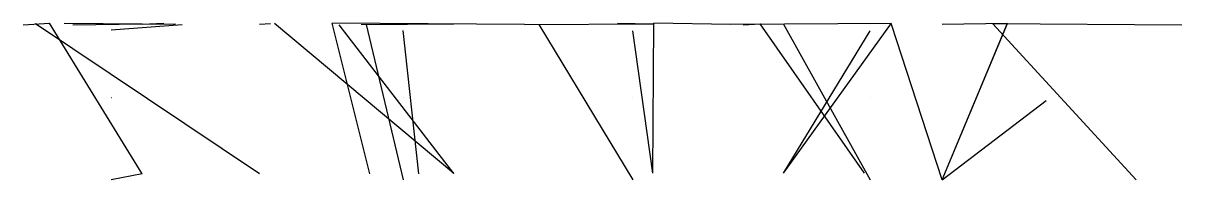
# Model space of a CAD drawing. Header units: metres. Extents: x 0 to 44.5, y 0 to 6.
import ezdxf

# ---------------------------------------------------------------- set-up
doc = ezdxf.new("R2010")
doc.units = ezdxf.units.M

msp = doc.modelspace()

# ---------------------------------------------------------------- linework, layer by layer
at = {"layer": 'MCD_Layer_0'}
for p, q in [((0, 5.94256), (1.008698, 6)), ((0, 5.94256), (1.008698, 6)), ((0.577199, 5.946063), (0.470726, 5.979861)), ((0.577199, 5.946063), (0.470726, 5.979861)), ((0.577199, 5.946063), (0.470726, 5.979861)), ((9.078279, 0.228183), (0.470726, 5.979861)), ((4.572763, 0.228183), (1.008698, 6)), ((4.572763, 0.228183), (1.008698, 6)), ((4.572763, 5.966552), (1.580293, 5.983188)), ((4.572763, 5.966552), (1.580293, 5.983188)), ((4.572763, 5.966552), (1.905318, 5.923297)), ((4.572763, 5.966552), (1.905318, 5.923297)), ((6.102621, 5.941685), (3.384741, 5.738194)), ((6.102621, 5.941685), (3.384741, 5.738194)), ((4.572763, 5.966552), (5.396533, 5.995622)), ((4.572763, 5.966552), (5.396533, 5.995622)), ((4.572763, 5.966552), (5.850447, 5.97093)), ((4.572763, 5.966552), (5.850447, 5.97093)), ((9.078279, 5.966462), (9.49471, 5.994585)), ((16.540505, 0.242802), (9.645632, 5.993362)), ((16.540505, 0.242802), (9.645632, 5.993362)), ((13.312464, 0.222365), (11.864736, 6)), ((13.312464, 0.222365), (11.864736, 6)), ((19.254296, 5.946374), (11.864736, 6)), ((19.254296, 5.946374), (11.864736, 6)), ((16.540505, 0.242802), (12.133041, 5.932574)), ((16.540505, 0.242802), (12.133041, 5.932574)), ((16.53771, 5.966637), (12.982672, 5.932749)), ((13.167132, 5.946374), (14.592501, 0)), ((13.167132, 5.946374), (14.592501, 0)), ((24.179804, 5.966531), (19.254296, 5.937246)), ((24.179804, 5.966531), (19.254296, 5.937246)), ((19.795377, 5.946136), (23.404441, 0)), ((19.795377, 5.946136), (23.404441, 0)), ((24.179804, 5.966531), (22.818735, 5.993202)), ((24.179804, 5.966531), (22.818735, 5.993202)), ((24.179804, 0.254503), (24.218851, 6)), ((24.179804, 0.254503), (24.218851, 6)), ((27.164116, 5.946833), (24.218851, 6)), ((27.164116, 5.946833), (24.218851, 6)), ((27.164116, 5.966705), (33.336341, 6)), ((27.641048, 5.937769), (28.293692, 5.979779)), ((32.296016, 0.254329), (28.293692, 5.979779)), ((29.188985, 5.966357), (32.521931, 0)), ((29.191774, 0.254329), (33.336341, 6)), ((29.191774, 0.254329), (33.336341, 6)), ((35.281913, 0), (33.336341, 5.953399)), ((35.281913, 0), (37.792517, 6)), ((35.281913, 0), (37.792517, 6)), ((35.281913, 5.964868), (37.792517, 6)), ((35.281913, 0), (37.792517, 5.98835)), ((42.726348, 0), (37.23331, 5.979066)), ((44.485518, 5.931191), (37.23331, 5.979066)), ((15.190597, 0.227605), (14.592501, 5.723485)), ((15.190597, 0.227605), (14.592501, 5.723485)), ((24.179804, 0.254503), (23.404441, 5.712028)), ((24.179804, 0.254503), (23.404441, 5.712028)), ((29.191774, 0.254329), (32.521931, 5.712028)), ((29.191774, 0.254329), (32.521931, 5.712028)), ((3.384741, 3.153406), (3.384916, 3.153406)), ((3.384741, 3.153406), (3.384916, 3.153406)), ((3.384741, 3.153406), (3.384916, 3.153406)), ((3.384741, 3.153406), (3.384916, 3.153406)), ((3.384741, 3.153406), (3.384916, 3.153406)), ((3.384741, 3.153406), (3.384916, 3.153406)), ((3.384741, 3.153406), (3.384916, 3.153406)), ((3.384741, 3.153406), (3.384916, 3.153406)), ((3.384741, 3.153406), (3.384916, 3.153406)), ((3.384741, 3.153406), (3.384916, 3.153406)), ((14.592501, 3.160616), (14.592675, 3.160616)), ((14.592501, 3.160616), (14.592675, 3.160616)), ((14.592501, 3.160616), (14.592675, 3.160616)), ((14.592501, 3.160616), (14.592675, 3.160616)), ((14.592501, 3.160616), (14.592675, 3.160616)), ((14.592501, 3.160616), (14.592675, 3.160616)), ((14.592501, 3.160616), (14.592675, 3.160616)), ((23.404441, 3.166299), (23.404615, 3.166299)), ((23.404441, 3.166299), (23.404615, 3.166299)), ((23.404441, 3.166299), (23.404615, 3.166299)), ((23.404441, 3.166299), (23.404615, 3.166299)), ((23.404441, 3.166299), (23.404615, 3.166299)), ((23.404441, 3.166299), (23.404615, 3.166299)), ((32.521931, 3.166299), (32.522105, 3.166299)), ((32.521931, 3.166299), (32.522105, 3.166299)), ((32.521931, 3.166299), (32.522105, 3.166299)), ((32.521931, 3.166299), (32.522105, 3.166299)), ((35.281913, 0), (39.277909, 3.041049)), ((39.277909, 3.041049), (39.278091, 3.041049)), ((39.277909, 3.041049), (39.278091, 3.041049)), ((39.277909, 3.041049), (39.278091, 3.041049)), ((39.277909, 3.041049), (39.278091, 3.041049)), ((4.572763, 0.228183), (3.384741, 0)), ((4.572763, 0.228183), (3.384741, 0))]:
    msp.add_line(p, q, dxfattribs=at)

doc.saveas('drawing.dxf')
